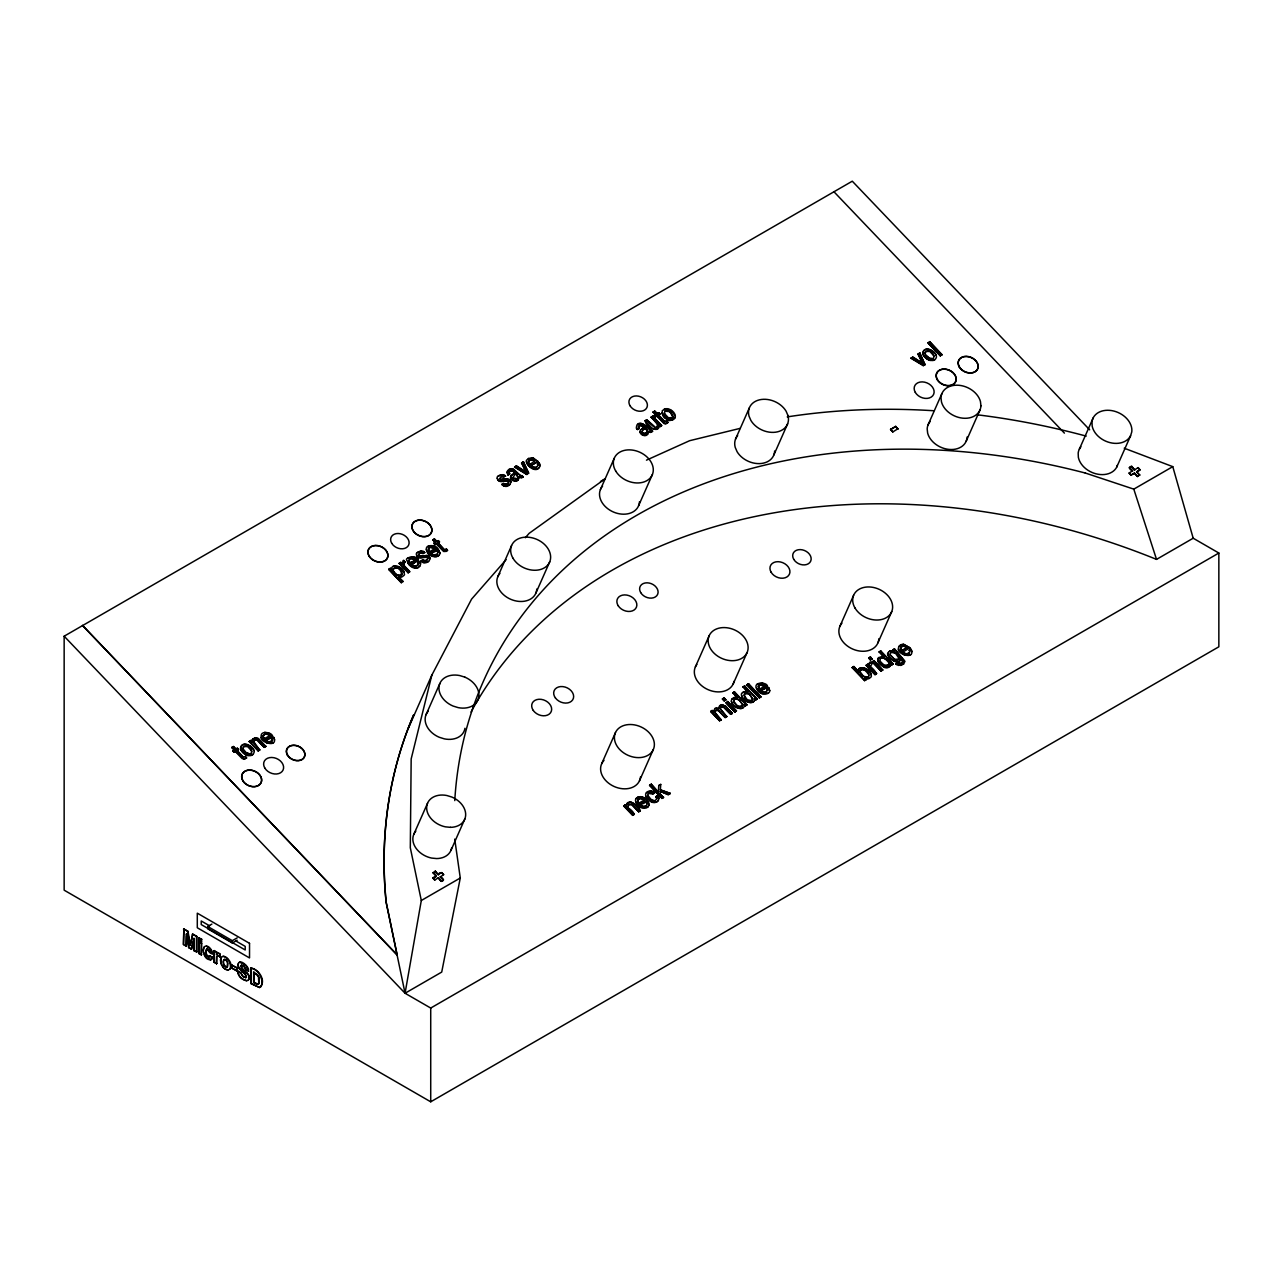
<?xml version="1.0" encoding="UTF-8"?>
<svg xmlns="http://www.w3.org/2000/svg" width="1283" height="1283" viewBox="0 0 1283 1283"><rect width="100%" height="100%" fill="white"/><g stroke="black" fill="none" stroke-linecap="round" stroke-linejoin="round"><path stroke-width="1.5" d="M401.82 574.511C404.065 564.728 385.67 567.118 396.399 574.72C406.053 579.804 400.071 563.862 393.512 568.577M860.412 670.416C864.437 665.765 870.018 677.905 868.88 674.056C868.799 668.876 859.883 669.405 860.556 670.111M509.688 473.956L509.126 472.32L509.688 473.956L508.068 475.127L507.186 471.358L510.81 468.856L513.168 468.824L520.738 475.817L523.272 476.683L521.507 478.046L519.342 477.292L523.272 476.683M508.068 475.127L506.833 472.304M902.687 661.996L900.474 657.73C900.682 668.78 883.698 655.533 888.413 652.325M899.768 660.809C895.935 663.936 887.692 657.73 887.996 653.48M428.201 558.105C425.78 555.363 417.809 561.232 416.558 554.881C417.665 560.19 425.363 555.01 428.201 558.105L425.619 560.992L422.732 560.029L421.177 560.928C422.588 564.873 430.318 560.928 428.105 561.633M508.982 481.702C506.56 478.96 498.574 484.846 497.323 478.479C498.429 483.803 506.127 478.623 508.982 481.702L506.4 484.589L503.497 483.627L501.942 484.525C508.95 491.453 516.247 477.148 504.844 478.96C491.854 481.029 509.896 476.651 511.067 482.055M718.769 708.601C715.625 707.27 713.492 708.649 718.769 708.601L720.485 705.169L719.186 706.42M718.913 708.296L718.801 707.542M858.568 669.838C858.407 665.813 870.58 667.529 871.221 675.034C873.017 679.83 859.786 678.851 869.377 678.499M257.498 974.855L259.407 978.079L258.797 983.452L258.46 976.363L253.665 972.322L253.665 982.457L256.857 984.221L258.829 983.756L257.498 984.35M250.778 740.467L252.142 742.344L250.778 740.467L249.239 741.606L258.14 750.924L259.679 750.026L253.425 742.841L254.499 739.922L257.386 739.938L264.25 747.38L257.242 740.259L254.499 739.922M627.788 806.622L628.991 804.361L631.861 804.361L638.742 811.802L631.733 804.682L628.478 804.73M657.57 425.972L657.313 423.743L651.219 417.087L652.742 416.205L661.643 425.523L660.136 426.63L659.029 425.01L660.136 426.63M658.339 792.156L651.235 784.25L658.339 792.156L658.788 785.549L660.745 784.41L660.344 789.879L670.223 793.391L660.344 789.879M744.332 704.367L745.375 705.907L744.332 704.367C745.407 711.728 731.759 708.408 731.39 701.192C730.572 696.06 744.862 695.45 731.871 699.107M754.532 698.481L755.575 700.021L754.532 698.481C755.799 705.442 741.831 702.811 741.574 695.306C739.233 690.575 756.104 690.11 742.632 692.515M869.152 666.166L869.136 663.616L869.152 666.166L867.677 664.161L869.297 665.845M889.809 666.551L890.466 665.492L887.98 667.625L884.612 667.593L878.31 662.349L877.716 659.35L878.711 657.505L883.859 656.639L878.149 658.211M889.953 666.246C885.045 670.512 877.684 663.247 877.716 659.35M651.235 784.25L649.567 785.437L661.948 798.411L663.471 797.529L660.007 793.904L660.28 791.306L668.347 794.482L670.223 793.391M211.214 959.459C203.372 961.673 200.693 945.459 206.338 946.148C210.171 945.459 215.688 956.525 209.738 952.595L206.996 949.163M203.949 947.271L203.243 950.527M271.996 738.511L272.397 740.467L271.996 738.511L273.68 737.308C278.94 748.807 258.091 741.927 261.267 736.137M418.05 562.403C419.525 566.861 416.334 561.858 419.589 561.521C422.091 564.103 418.835 567.214 419.749 566.364M439.893 552.765C440.566 558.121 429.003 558.217 427.047 551.61C421.305 540.368 450.285 547.36 430.655 553.294C432.563 556.533 438.594 555.427 437.792 552.283L437.423 551.225L438.962 550.343L439.764 553.085L438.962 550.343M539.854 466.258L539.085 462.762C535.829 463.115 539.02 468.119 537.545 463.66M648.925 805.227C647.787 798.154 649.102 806.51 649.07 804.922M769.704 690.206C770.794 695.097 759.119 696.06 756.842 689.051C750.619 678.643 780 683.823 760.466 690.735L765.55 692.644L768.758 687.784L769.559 690.527L768.758 687.784M909.422 650.128C910.353 653.143 908.139 649.006 910.962 649.23C916.222 660.729 895.358 653.849 898.549 648.059M260.722 986.964C264.539 981.19 259.374 969.579 250.907 968.088L250.907 983.516L259.599 987.525C266.928 981.575 258.845 968.841 250.907 968.088M416.558 554.881C414.201 551.273 427.736 549.124 423.117 553.695L420.712 552.893L424.881 552.428M497.323 478.479C494.965 474.87 508.517 472.721 503.882 477.292L501.477 476.506L505.646 476.041M220.596 960.438C221.237 949.965 234.933 962.491 230.01 969.034C224.91 973.476 218.19 961.256 221.317 957.326M230.01 969.034C232.079 965.201 227.556 956.204 222.969 956.252M407.048 560.655C402.044 555.731 430.847 554.978 411.298 564.472L415.548 566.525L418.434 564.36M539.774 466.659C535.508 475.351 522.983 461.992 527.088 459.747M538.668 468.183C534.706 471.502 526.094 465.44 526.623 460.918M246.047 977.454C246.304 971.712 235.719 970.108 238.413 963.357C241.188 957.15 254.226 973.46 245.743 969.804L244.235 966.676L241.332 965.377M245.871 977.582L242.631 976.09L240.931 972.722L237.9 971.391L240.562 972.931L243.513 977.197L246.416 977.229C246.256 971.889 236.409 968.793 238.413 963.357M430.302 558.442L426.918 555.411L420.295 556.437L418.819 554.898L420.423 556.116L428.217 555.539L430.302 558.442L428.779 561.393M240.579 748.23C242.519 738.511 256.039 748.342 254.034 752.544C251.933 759.857 239.279 752.784 240.659 747.283M674.377 418.675C677.584 415.435 669.582 423.855 666.535 419.06C661.435 417.825 662.124 409.181 662.461 410.688M922.83 353.114C924.963 343.058 939.733 353.883 935.788 358.566C933.671 363.714 921.483 357.765 922.894 352.167M211.374 959.331L212.561 956.99C208.76 956.829 202.89 955.995 206.996 949.035M210.107 955.578C207.686 959.379 204.655 951.361 206.707 949.276L208.969 949.773L210.107 952.387L212.481 953.75M241.236 965.49C241.316 970.878 252.35 973.284 248.501 979.715C251.308 972.979 241.012 971.183 240.867 965.698L243.417 965.634L245.582 968.649M675.211 417.408C676.349 411.266 666.342 405.845 662.926 410.271M225.984 959.973L227.652 963.052L227.171 966.901C223.723 967.959 222.184 961.961 223.803 959.652L226.353 959.748L223.803 959.652M226.417 967.222L227.524 966.692C224.124 968.007 221.831 960.566 224.91 959.107M227.652 963.052L227.652 966.019M216.683 956.541L216.538 963.677L216.683 956.541L218.174 955.691L219.97 956.637L217.469 955.771M510.49 477.436C509.976 476.827 515.221 484.172 518.3 479.666C516.247 482.745 510.345 480.692 510.634 477.116M639.88 431.842C639.367 431.248 644.611 438.594 647.69 434.071C645.638 437.166 639.736 435.113 640.025 431.537M263.32 735.624L263.095 736.506L263.544 735.111C267.922 731.599 274.466 737.452 264.314 739.008L263.223 736.185M409.229 559.821L409.085 560.142M428.682 548.45L429.693 547.328C435.482 546.013 437.246 550.215 429.58 552.043L428.586 548.643M528.5 461.96L528.724 461.078M637.795 800.047L637.571 800.929L638.02 799.534C642.398 796.021 648.957 801.875 638.79 803.431L637.715 800.624M758.157 686.966L758.606 685.587L759.376 689.484C767.17 687.688 765.245 683.47 759.488 684.769L758.478 685.892M758.381 686.084L759.376 689.484M900.602 647.546L901.596 650.93L907.081 647.53L902.927 645.83L900.377 648.428L900.826 647.033M212.128 958.593L212.561 956.99M1089.668 429.805L852.281 181.192L64.15 636.208L64.15 890.177L430.719 1101.808L1218.85 646.792L1218.85 553.037L430.719 1008.053L405.059 993.25L421.305 900.506L410.303 847.726L411.169 758.943L431.826 675.163L471.583 599.129L506.111 559.661M251.997 741.125L252.318 739.826L252.142 742.344M638.742 811.802C644.707 808.45 624.997 795.412 626.633 806.782L625.27 804.89L626.633 806.782M519.487 476.971L518.172 479.97M454.727 839.114L460.276 878.005L441.721 972.081L405.059 993.25L64.15 636.208M638.934 428.682L638.517 426.742L638.934 428.682L637.459 429.532L636.432 428.073C636.368 418.242 647.562 426.181 652.662 431.104L651.042 432.146L648.877 431.393L647.562 434.392M190.365 944.978L192.707 934.056L196.844 936.446L196.844 951.89L193.733 950.511L194.102 938.274M190.75 943.165L192.707 934.056M186.58 933.928L188.617 947.56L191.375 949.147L193.733 938.482M191.375 949.147L193.316 941.818M391.507 570.085L390.305 568.369L391.507 570.085C390.24 562.579 404.562 566.188 404.225 573.581C406.663 576.869 393.4 577.703 402.525 576.644M725.184 717.566L718.32 710.108L716.491 709.675L714.791 710.99L718.191 710.429L725.184 717.566L726.723 716.668L720.148 708.713L721.206 706.773L722.987 706.516L730.749 714.342L723.756 707.206L720.501 707.446M659.029 425.01C660.264 435.835 640.794 423.727 646.616 419.733C665.412 435.226 652.261 426.95 646.616 419.733M713.38 711.969L712.129 710.654L713.38 711.969L714.952 708.36M719.603 720.773L710.718 711.456L719.603 720.773L721.142 719.891L714.823 713.011L714.936 710.67M890.338 665.813L890.627 663.471L891.797 664.69L890.627 663.471M393.015 569.636L393.32 568.754M868.495 676.526C868.88 678.755 857.894 676.333 860.219 670.592M890.049 654.057L890.338 653.175M752.64 699.796C743.915 680.006 739.794 706.725 752.447 699.973M888.734 664.786C891.204 661.403 881.357 655.469 880.571 658.548M898.87 658.981C900.153 655.164 893.738 649.727 890.546 652.999M403.407 564.103L403.696 563.253L404.257 566.172L409.646 571.881L408.106 572.779L399.205 563.462L400.761 562.339L402.237 564.328L400.761 562.339M733.619 700.839L733.748 700.534M880.218 659.045C878.085 661.162 885.446 669.453 888.878 664.482L888.397 665.268M1080.879 446.821A20.736 15.604 23.9 0 0 1078.185 453.011L1078.345 457.261A20.736 15.604 23.9 0 0 1096.083 473.828A20.736 15.604 23.9 0 0 1116.771 467.012L1117.285 465.296M1130.58 435.787L1131.782 431.874A20.736 15.604 23.9 0 0 1113.869 411.057A20.736 15.604 23.9 0 0 1091.993 421.786L1092.17 426.036A20.736 15.604 23.9 0 0 1109.907 442.603A20.736 15.604 23.9 0 0 1130.58 435.787L1116.771 467.012M251.644 752.784C251.147 738.19 232.544 750.443 250.073 753.987L251.42 752.977M672.966 417.36C664.626 397.794 659.382 423.246 672.597 417.841M868.719 676.349L869.04 675.451M924.963 352.793C933.703 343.154 939.124 369.247 925.508 354.91L925.091 352.472L925.284 353.851M892.792 649.904L894.075 651.251L892.792 649.904L894.331 648.781L904.723 660.905L903.649 663.969L900.81 665.444L895.999 664.161L897.699 662.958C902.831 663.247 902.494 663.985 897.555 663.263L895.999 664.161M658.243 800.8C657.441 801.763 660.504 798.17 657.538 795.749L655.998 796.647L656.832 798.78L655.004 800.833C647.899 802.035 644.323 789.157 653.031 793.712L654.571 792.83C652.598 788.468 644.836 793.151 646.568 792.557M646.119 792.974C643.36 796.647 652.502 806.365 657.826 801.089M261.219 735.464C261.363 728.439 283.046 735.528 265.389 740.259L269.638 742.312L272.525 740.163M648.172 801.747L646.632 802.629L647.017 803.671C647.979 806.494 642.254 808.114 639.88 804.682C658.949 799.405 632.487 791.868 635.807 801.923C637.106 807.665 646.76 810.76 648.845 805.628M898.485 647.386L900.441 644.836L903.457 644.114L909.888 647.787L903.328 644.419L898.966 646.215M646.007 433.157L647.001 432.339L643.28 433.622L642.093 432.355L642.462 430.671M235.366 751.485L242.086 758.526L244.476 759.295L235.511 751.164L234.067 752.223L232.913 751.02L234.212 750.266L231.902 747.396L233.426 746.514L235.88 749.08L233.426 746.514M232.913 751.02L234.356 749.962L231.902 747.396M234.067 752.223L235.511 751.164M235.735 749.4C237.179 746.786 240.29 750.042 236.89 750.603L243.417 757.371L245.438 756.521L246.48 758.077L245.438 756.521M236.89 750.603L238.606 749.368M241.14 746.129C244.187 741.782 252.655 746.594 253.938 750.587M240.771 749.256L240.723 747.925M241.22 750.314L240.915 748.935M243.401 746.53L247.603 746.594L251.965 751.245M242.728 748.566L246.288 752.736L250.073 753.987M241.942 751.421L241.364 749.994M242.936 752.576L242.086 751.1M244.075 753.634L243.08 752.255M243.417 757.371L237.034 750.282M245.213 754.5L244.203 753.329M265.773 746.498L257.995 738.222L255.141 737.805L252.831 739.04L255.718 738.046L258.476 738.944L265.773 746.498L264.25 747.38M246.4 755.142L245.358 754.179M253.296 742.199L253.457 741.285L259.679 750.026M247.587 755.575L252.927 754.42M261.331 737.5L267.008 743.017L273.263 742.729M264.587 732.336L269.254 733.427L272.461 736.169M263.159 737.116L264.314 739.008M263.4 735.432L264.426 734.309M258.14 750.924L259.808 749.721M264.282 734.614L265.645 733.908M265.517 734.213L267.089 733.988M265.389 740.259L272.605 735.865M269.671 735.913L268.516 734.534M266.607 741.333L265.533 739.954M267.794 741.975L272.012 741.221M273.68 737.308L274.626 739.746M398.388 576.644L403.022 581.504L401.354 582.707L388.749 569.508L390.305 568.369M391.395 569.01L391.636 569.78M393.095 566.332L398.484 566.749L404.161 572.25M393.031 570.293L393.159 569.331M393.223 571.015L393.175 569.989M393.576 571.769L393.368 570.71M396.399 574.72L393.721 571.448M403.76 560.27C403.487 559.757 404.626 564.536 405.22 561.794M397.217 575.201L396.543 574.399M398.051 575.554L401.964 574.207M403.455 564.696L403.536 563.782M403.744 565.386L403.584 564.376M404.257 566.172L403.872 565.065M408.202 557.752L413.591 556.966L418.386 560.382M407.689 562.788C409.277 565.514 415.291 569.267 418.434 567.439C414.024 569.78 408.379 565.819 407.369 561.393M409.069 561.329L410.223 563.221L409.149 560.398M410.352 562.9L415.724 559.821L412.998 558.201L410.335 558.506L415.58 560.126L410.223 563.221M401.354 582.707L388.893 569.187M403.022 581.504L398.259 576.965M411.298 564.472L418.515 560.062M408.106 572.779L409.79 571.577L404.402 565.851M417.36 552.636L421.016 551.113L424.737 552.748M412.517 565.53L411.442 564.151M418.819 554.208L418.691 555.218M413.703 566.172L417.937 565.434M417.921 562.724L419.589 561.521M420.535 563.943L420.086 562.355M421.177 560.928L422.877 559.725L424.737 560.703L427.624 559.869M426.405 549.477C426.87 553.903 435.659 559.244 439.107 555.186M427.56 546.574L432.948 545.788L437.744 549.204M421.947 561.649L421.305 560.623M422.732 562.195L422.075 561.329M428.362 549.525L429.58 552.043M436.316 543.912L443.774 551.514L446.308 551.353L443.18 550.632L436.461 543.591L435.017 544.65L433.879 543.447L435.178 542.693L432.852 539.822L434.376 538.94L436.829 541.506L434.376 538.94M429.693 547.328L434.937 548.948M423.55 562.563L427.031 562.403M433.879 543.447L435.306 542.388L432.852 539.822M430.655 553.294L437.888 548.883M435.017 544.65L436.461 543.591M431.874 554.352L430.799 552.973M436.685 541.827C438.144 539.213 441.24 542.468 437.84 543.03L444.383 549.798L446.388 548.948L447.446 550.503L446.388 548.948M437.84 543.03L439.572 541.795M433.061 554.994L437.295 554.256M437.792 552.283L437.423 551.225M444.383 549.798L437.984 542.709M498.125 476.234L501.781 474.71L505.502 476.346M507.619 470.749C512.591 463.821 518.075 477.324 522.197 475.56M501.942 484.525L503.642 483.322L505.502 484.3L508.389 483.466M502.711 485.247L502.086 484.22M509.527 471.631C510.297 469.482 516.408 472.128 513.601 473.491C516.744 470.669 509.367 469.017 508.998 472.641M503.513 485.792L502.856 484.926M504.315 486.161L510.185 484.397M514.563 467.092L516.424 465.777L526.078 472.176L516.279 466.098L514.563 467.092L526.832 474.469L528.644 473.186L523.432 461.736L521.572 463.051L526.078 472.176M512.655 474.453L510.907 476.201L513.601 473.491M512.703 477.934C521.074 478.751 516.327 480.852 512.703 477.934L514.916 474.518M515.958 473.363L517.931 477.212L515.958 473.363L514.772 474.838M521.572 463.051L523.432 461.736M407.721 729.658L431.826 675.163M537.866 461.623L533.215 457.903L528.42 458.673L533.087 458.207L537.866 461.623L530.793 465.713L532.012 466.787L535.877 467.637L537.93 465.601M529.831 459.763C534.819 461.303 536.968 460.26 529.831 459.763L528.804 460.886M528.788 463.195L529.719 464.462L528.708 462.249M526.832 474.469L514.691 466.771M530.793 465.713L538.01 461.319M528.644 473.186L523.288 462.056M532.012 466.787L530.937 465.408M533.199 467.429L536.679 467.301M426.036 714.727L439.844 683.502M537.417 463.965L539.085 462.762M540.031 465.2L539.582 463.596M497.74 576.821L511.564 545.596M413.703 834.511L427.528 803.286M535.909 593.035L549.733 561.81M600.412 489.561L614.22 458.336M436.076 876.016C426.79 867.581 442.443 877.187 432.74 877.941L434.761 880.058L438.241 877.829L441.192 881.357L438.241 877.829M397.185 955.001L82.545 625.462L397.185 955.001L386.199 902.206A629.328 473.491 23.9 0 1 413.607 715.032M438.273 874.749L435.306 871.205L438.273 874.749C440.518 868.848 446.564 878.149 441.593 872.825M432.74 877.941L436.22 875.696M434.761 880.058L432.884 877.636M637.635 424.593C643.232 419.894 647.755 430.318 652.518 431.409L650.208 432.483L648.877 431.393M636.432 428.073L637.459 429.532M450.991 850.308L464.799 819.083M643.777 427.159C643.248 423.117 633.626 425.01 643.761 426.726M443.373 880.106C434.151 872.28 448.521 880.282 441.192 881.357M640.73 430.062L642.19 428.554L641.5 429.147M643.89 426.405L643.473 427.64L643.906 426.854M642.045 431.649L642.093 432.355M642.558 433.077L642.222 432.05M644.162 429.244L645.349 427.784L647.322 431.633L647.434 430.286M643.28 433.622L642.703 432.756M657.185 413.639L658.772 412.725L659.927 413.928L658.339 414.842L664.434 421.225L666.743 421.081L667.93 422.332C662.541 427.913 659.815 412.885 655.388 416.783L654.234 415.58L655.533 414.826L653.207 411.955L654.731 411.073L657.185 413.639L654.731 411.073M657.602 424.416L651.219 417.087M644.114 433.879L644.98 433.83M647.29 430.607L646.937 429.452M651.09 417.392L652.742 416.205M654.234 415.58L655.661 414.521L653.207 411.955M655.388 416.783L656.816 415.724M657.04 413.96L658.772 412.725M652.389 428.634L645.092 420.616M666.743 421.081L664.738 421.931L658.339 414.842M658.195 415.163L659.927 413.928M653.705 429.324L658.195 428.217M661.9 412.789C662.541 416.51 669.485 421.802 673.367 419.621M664.995 408.844L670.672 410.207L675.435 416.157M664.722 411.089L669.742 411.651L673.286 416.462M664.033 413.126L668.427 417.793L672.741 417.536M659.093 426.213L658.885 425.331M667.93 422.332L665.781 423.855L664.257 423.326M638.597 505.71L652.422 474.485M833.95 191.76L1064.409 433.125M735.528 439.107L749.352 407.882M601.663 763.77L615.487 732.545M773.825 455.016L787.65 423.791M634.155 814.448C617.877 800.351 638.87 813.438 632.615 815.346L623.714 806.029L625.27 804.89M626.81 804.265L627.323 803.463M627.179 803.767L628.205 802.789M628.061 803.094L629.616 802.244M639.479 780.802L653.304 749.577A20.736 15.604 23.9 0 0 630.546 724.51A20.736 15.604 23.9 0 0 619.32 749.096A20.736 15.604 23.9 0 0 653.304 749.577M629.488 802.549L630.338 802.148M630.21 802.468L631.076 802.196M630.947 802.516L631.797 802.372M640.265 810.936L632.471 802.645M636.176 798.716L636.769 797.978M636.641 798.283L637.651 797.336M695.418 666.823L709.226 635.598M635.807 801.923L641.484 807.44L647.755 807.151M637.507 797.641L639.078 796.759M637.651 801.538L638.79 803.431M637.892 799.854L638.902 798.732M638.934 797.08L640.666 796.615M632.615 815.346L634.299 814.144M638.774 799.036L640.137 798.331M639.992 798.635L641.564 798.427M640.522 796.919L642.302 796.871M639.88 804.682L647.097 800.287M644.21 799.918L642.991 798.956M646.953 800.592L643.874 797.545M641.083 805.756L640.009 804.377M647.546 791.627L650.898 791.258L654.571 792.83M645.83 796.166L651.507 801.667L656.928 801.939M642.27 806.398L645.75 806.269M648.3 793.407L652.903 794.033L654.442 793.135M647.674 795.428L651.315 799.63L655.004 800.833M647.017 803.671L646.632 802.629M658.788 785.549L660.745 784.41M656.832 798.78L655.998 796.647M655.87 796.951L657.538 795.749M660.28 791.306L668.202 794.802L670.095 793.712M658.869 798.299L658.179 796.631M660.007 793.904L663.471 797.529M661.948 798.411L663.616 797.208M713.332 710.878L713.524 711.648M714.583 711.937L721.142 719.891M725.873 699.716L724.205 700.919L722.425 699.043L724.093 697.84L725.745 700.021L724.093 697.84M720.148 708.713L726.723 716.668M732.288 713.46L725.761 706.163L721.832 704.656L725.617 706.468L732.288 713.46L730.749 714.342M724.205 700.919L722.554 698.738M733.202 683.903L747.027 652.678A20.736 15.604 23.9 0 0 724.318 627.579A20.736 15.604 23.9 0 0 713.027 652.133A20.736 15.604 23.9 0 0 747.027 652.678M725.921 702.683L734.822 712.001L725.921 702.683L727.573 701.496L736.474 710.814L734.822 712.001M727.573 701.496L736.33 711.119M737.436 697.856L732.962 692.724L734.485 691.842L746.866 704.816L745.375 705.907M732.834 693.028L734.485 691.842M731.39 701.192C732.064 704.816 738.864 710.076 742.697 708.088M733.796 702.25L737.901 706.099L742.103 706.179L739.441 706.949L736.939 705.939L733.748 701.208M735.464 698.77L739.249 700.053L742.6 704.463L738.559 699.251L735.464 698.77L733.796 700.261M747.62 691.97L743.162 686.838L744.685 685.956L757.066 698.914L755.575 700.021M743.017 687.143L744.685 685.956M741.574 695.306C742.232 699.267 750.042 704.832 753.73 701.56M746.914 684.914L748.582 683.711L760.835 696.974L759.295 697.872L746.914 684.914L748.582 683.711M743.819 694.953L747.267 699.748L751.79 700.678M744.477 693.574L749.448 694.167L752.945 698.93M744.397 705.49L744.204 704.672M757.355 684.015L762.744 683.23L767.539 686.646M756.393 687.961L762.07 693.478L768.341 693.205M759.488 684.769L764.732 686.389M760.466 690.735L767.683 686.325M761.669 691.794L760.594 690.414M759.295 697.872L760.963 696.669M764.652 686.277L759.52 689.163M762.856 692.435L766.336 692.307M911.01 358.294L912.871 356.979L922.525 363.362L912.726 357.283L911.01 358.294L923.279 365.655L924.947 364.693L919.879 352.937L918.019 354.236L922.525 363.362M767.603 690.623L767.218 688.666M918.019 354.236L919.879 352.937M923.375 351.013C926.422 346.667 934.906 351.462 936.173 355.455M923.006 354.124L922.958 352.793M927.962 342.85L940.327 355.824L927.962 342.85L929.63 341.647L942.011 354.621L940.327 355.824M897.94 428.747L892.824 431.938L890.53 429.548L895.646 426.357L897.811 429.067L895.646 426.357M923.471 355.199L923.151 353.819M929.63 341.647L941.866 354.926M925.652 351.414L929.838 351.478L934.2 356.129M924.193 356.305L923.6 354.878M925.508 354.91L929.357 358.101L932.982 358.566M925.171 357.444L924.321 355.984M892.824 431.938L890.675 429.228M926.31 358.518L925.316 357.139M923.279 365.655L925.091 364.388M927.465 359.368L926.438 358.214M928.635 360.026L927.593 359.064M929.822 360.459L934.297 359.946M928.058 424.881L941.866 393.656M839.756 626.633L853.564 595.408M864.934 678.354L866.073 679.541L864.566 680.648L852.185 667.689L853.853 666.486L858.391 671.715L853.853 666.486M859.225 668.78C862.898 665.524 870.564 671.121 871.221 675.034M859.915 671.474L863.427 676.237L867.821 677.248M872.167 658.821L870.483 660.023L868.703 658.147L870.371 656.944L872.023 659.125L870.371 656.944M866.137 665.284L875.022 674.601L866.137 665.284L867.677 664.161M966.243 441.063L980.052 409.838M877.941 642.799L891.749 611.574M870.676 662.092C866.683 662.477 875.439 664.402 870.548 662.413M870.483 660.023L868.832 657.842M872.199 661.787L881.1 671.105L872.199 661.787L873.867 660.601L882.752 669.918L881.1 671.105M876.562 673.719C859.145 657.137 880.651 673.238 875.022 674.601M864.566 680.648L866.073 679.541M873.867 660.601L882.624 670.223M883.714 656.96L879.256 651.828L880.78 650.946L893.144 663.904L891.653 665.011M879.112 652.133L880.78 650.946M880.074 661.354L884.195 665.203L888.526 664.963M881.613 658.195L882.447 657.762M882.303 658.067L883.201 657.794M883.057 658.115L884.003 658.003M888.846 662.541L884.837 658.355M894.219 650.946L889.6 651.331L894.075 651.251M891.204 652.293L895.566 653.32L899.03 658.436M899.014 658.676L897.378 660.136L895.133 660.007L890.402 655.1L894.443 659.35L898.677 659.141M894.331 648.781L904.82 661.884M898.597 649.423L904.29 654.939L910.545 654.651M900.441 649.038L901.596 650.93M900.682 647.354L901.708 646.231M901.564 646.536L902.927 645.83M902.799 646.135L904.371 645.91M898.533 659.462L899.175 658.115M896.705 664.722L896.127 663.856M902.671 652.181L906.151 653.849L909.439 652.839L908.54 653.769L906.023 654.17L902.671 652.181L909.888 647.787M900.474 657.73L902.815 661.114M906.953 647.835L905.798 646.456M898.26 665.428L903.649 663.969M909.278 650.433L910.962 649.23M911.908 651.668L911.459 650.08M1079.372 449.114L1093.196 417.873M1129.473 467.589C1138.711 475.432 1124.309 467.413 1131.654 466.322L1134.605 469.883L1131.654 466.322M1129.088 473.074L1131.109 475.191L1129.088 473.074L1132.552 470.829M1134.445 473.267L1137.524 476.49L1134.445 473.267L1131.109 475.191M1138.069 467.637L1139.962 470.075L1136.626 472L1139.705 475.223L1136.77 471.679L1140.09 469.77L1138.069 467.637L1134.605 469.883M263.175 735.929L263.544 735.111M637.667 800.351L638.02 799.534M517.482 478.222L518.075 476.891M646.873 432.644L647.466 431.313M868.992 663.92L869.457 662.894M909.294 653.143L909.807 651.171M510.57 476.811L511.035 475.897M639.96 431.232L640.425 430.302M638.389 427.063L638.918 426.052M216.538 963.677L213.972 962.186L213.972 950.767L216.538 952.243L216.538 954.488L218.046 953.141L219.97 953.638L219.97 956.637M216.538 954.488L217.019 953.734M252.19 740.147L252.831 739.04M403.568 563.558L404.033 562.74M742.103 706.179L742.745 704.159M248.87 979.506C246.994 983.211 237.243 977.293 237.9 971.391M657.505 426.181L656.511 427.335M525.308 537.737L529.141 533.343L605.127 478.816L600.492 481.494M902.045 663.022L902.623 662.22M645.349 427.784L642.799 430.43M409.309 559.629L410.335 558.506M643.617 427.335L642.045 428.875M403.119 560.543L402.237 564.328M872.135 663.616L870.371 666.519M419.044 553.855L420.856 552.588M446.308 551.353L447.575 550.199M246.625 757.772L244.476 759.295M888.814 651.924L889.744 651.01M527.554 459.314L528.564 458.368M418.434 567.439L419.316 566.621M210.845 959.684L211.743 959.123L210.22 959.844M529.719 464.462L535.123 460.934M653.079 412.26L654.603 411.394M432.724 540.127L434.247 539.261M644.964 420.92L646.488 420.054M436.829 541.506L438.417 540.592M388.749 569.508L390.16 568.69M399.205 563.462L400.617 562.644M637.587 429.228L639.078 428.362M429.725 551.722L435.001 548.515M437.278 551.546L438.818 550.648M660.264 426.325L661.643 425.523M231.758 747.7L233.281 746.834M235.88 749.08L237.451 748.165M249.239 741.606L250.65 740.788M264.442 738.703L269.799 735.608M940.471 355.503L942.011 354.621M264.394 747.075L265.918 746.193M890.53 429.548L895.518 426.662M186.58 935.932L186.211 946.164L183.469 944.577L183.838 928.94L187.943 931.298L190.012 943.021M183.469 929.149L187.943 931.298M237.147 940.231L232.319 943.005L207.75 928.828L207.75 926.486L211.903 924.081M192.338 934.265L196.844 936.446M183.469 944.577L183.838 928.94M198.753 937.969L201.688 939.252L201.319 942.107L198.753 940.615L198.753 937.969L201.688 939.252M198.753 940.615L201.688 941.898M188.617 947.56L191.728 948.923M198.753 941.979L201.688 943.246L201.319 954.889L198.753 953.413L198.753 941.979L201.688 943.246M193.733 950.511L196.844 951.89M206.338 946.148L210.348 949.147L212.128 953.975M198.753 953.413L201.688 954.68M206.338 949.5L207.365 948.955M203.323 951.906L206.306 957.439L210.588 959.636M213.972 950.767L216.907 952.034L216.907 954.279M207.75 926.486L232.319 940.68L237.147 937.905M208.568 957.054L209.819 956.364M218.046 953.141L219.601 953.846L219.601 956.845M213.972 962.186L216.907 963.469M220.676 961.833L220.965 960.229M220.917 963.148L221.045 961.609M226.433 960.422L227.187 961.592M221.317 964.415L221.895 965.634M222.601 966.757L223.434 967.735M224.397 968.601L228.342 970.076M231.63 965.153L236.986 967.815L236.617 970.878L231.63 968.007L231.63 965.153L236.986 967.815M239.777 962.218L245.871 965.474L248.389 971.327M231.63 968.007L236.986 970.67M240.867 965.698L241.701 965.153M237.996 972.61L238.269 971.183M238.253 973.781L238.365 972.402M245.743 969.804L248.758 971.119M238.702 974.92L238.622 973.572M239.328 976.01L241.06 977.983M722.425 699.043L723.965 698.16M242.134 978.849L246.609 980.773M253.665 972.322L256.857 974.246M245.502 977.79L246.416 977.229M1129.329 467.894L1131.51 466.643M710.718 711.456L712.257 710.333M432.996 872.777L435.306 871.205M438.401 874.445L441.737 872.52M1131.237 474.87L1134.589 472.946M250.907 983.516L259.599 987.525M253.665 982.457L258.396 984.061M440.294 876.866L443.758 874.637M767.074 688.987L768.613 688.089M1137.524 476.49L1139.849 474.918M441.336 881.052L443.517 879.785M719.747 720.469L721.287 719.587M725.328 717.245L726.868 716.363M730.893 714.038L732.433 713.14M734.951 711.68L736.474 710.814M745.519 705.586L746.866 704.816M755.703 699.7L757.066 698.914M421.305 900.506L460.276 878.005M1085.226 472.994L1133.803 489.144L1172.774 466.643L1193.19 538.219L1218.85 553.037M852.185 667.689L853.708 666.807M868.703 658.147L870.243 657.265M649.567 785.437L651.09 784.571M623.714 806.029L625.126 805.211M901.724 650.625L907.081 647.53M638.934 803.126L644.291 800.031M646.488 802.933L648.027 802.051M875.166 674.297L876.706 673.399M881.229 670.784L882.752 669.918M891.797 664.69L893.144 663.904M638.886 811.498L640.393 810.615M471.021 712.049A590.581 444.351 23.9 0 1 1156.528 559.388L1193.19 538.219M646.456 460.164L689.596 440.711L740.307 428.33M501.621 476.185L499.456 478.816M720.356 705.474L721.832 704.656M643.424 433.317L644.242 433.574M928.764 359.705L929.967 360.154M246.528 754.837L247.731 755.27M1124.245 448.216L1172.774 466.643M904.226 646.231L905.654 646.776M641.436 798.732L642.863 799.277M266.944 734.309L268.372 734.854M883.875 658.323L884.709 658.66M397.345 574.88L398.179 575.233M642.158 797.192L643.729 797.85M503.642 485.471L504.46 485.856M422.877 561.874L423.695 562.259M532.14 466.467L533.327 467.108M761.813 691.489L763 692.13M432.018 554.048L433.205 554.689M412.645 565.226L413.848 565.867M641.227 805.435L642.414 806.077M266.736 741.013L267.922 741.654M209.594 925.813L201.223 920.986L201.223 924.578L245.213 949.981L245.213 946.389L235.847 940.968M209.738 955.787L212.192 957.214M911.155 357.973L923.423 365.35M664.129 423.647L656.671 416.045M658.628 413.046L659.783 414.249M666.615 421.385L667.801 422.636M880.635 651.267L893.016 664.225M654.362 415.275L655.517 416.478M879.256 651.828L883.859 656.639M652.614 416.51L661.499 425.828M645.205 428.089L646.808 429.773M864.806 678.659L865.945 679.862M852.329 667.368L864.71 680.343M748.454 684.015L760.835 696.974M747.043 684.593L759.424 697.551M744.541 686.277L756.922 699.235M743.162 686.838L747.764 691.649M734.357 692.162L746.722 705.121M732.962 692.724L737.565 697.551M522.053 475.865L523.127 476.987M438.273 540.913L439.428 542.116M434.007 543.142L435.162 544.345M649.711 785.132L662.092 798.09M403.632 560.575L405.075 562.098M399.35 563.141L408.251 572.459M623.859 805.708L632.76 815.026M249.367 741.285L258.268 750.603M237.323 748.47L238.478 749.689M233.057 750.715L234.212 751.918M657.409 796.069L658.051 796.951M910.818 649.551L911.315 650.385M538.94 463.083L539.437 463.917M419.461 561.842L419.942 562.676M918.147 353.932L922.653 363.057M521.7 462.73L526.206 471.855M919.735 353.242L924.947 364.693M628.061 806.959L628.205 807.937M1133.803 489.144L1156.528 559.388M890.194 654.394L890.258 655.421M405.059 993.25L386.119 902.366A629.328 473.491 23.9 0 1 413.671 714.888M186.933 935.852L188.986 947.335M187.575 931.522L189.996 945.186M252.142 740.804L252.286 742.039M858.471 670.4L858.391 671.715M430.719 1008.053L430.719 1101.808M254.018 972.113L254.018 982.249M251.276 967.879L251.276 983.307M236.617 968.024L236.617 970.878M232.319 940.68L232.319 943.005M231.998 964.944L231.998 967.783M214.341 950.543L214.341 961.977M201.319 939.461L201.319 942.107M201.319 943.454L201.319 954.889M199.122 937.761L199.122 940.407M199.122 941.77L199.122 953.189M196.475 936.654L196.475 952.098M194.102 940.279L194.102 950.302M186.211 934.136L186.211 946.164M967.109 437.038A20.736 15.604 23.9 0 1 948.987 449.419A20.736 15.604 23.9 0 1 927.657 433.189L927.176 428.907A20.736 15.604 23.9 0 1 930.223 421.433M639.479 501.701A20.736 15.604 23.9 0 1 613.611 512.093A20.736 15.604 23.9 0 1 602.577 486.097M454.775 800.608A590.549 444.319 23.9 0 1 1085.21 473.01M451.696 847.726A20.239 15.236 23.9 0 1 436.669 858.568L431.601 858.07A20.239 15.236 23.9 0 1 415.836 831.143M536.791 589.025A20.736 15.604 23.9 0 1 510.891 599.369A20.736 15.604 23.9 0 1 499.921 573.373M464.959 728.263A20.736 15.604 23.9 0 1 444.351 738.864L439.219 737.26A20.736 15.604 23.9 0 1 428.201 711.263M774.659 450.991A20.736 15.604 23.9 0 1 759.295 463.612A20.736 15.604 23.9 0 1 737.084 451.712L735.239 447.43A20.736 15.604 23.9 0 1 737.661 435.627M787.233 416.895A629.328 473.491 23.9 0 1 933.671 410.736M977.518 414.826A629.328 473.491 23.9 0 1 1086.204 436.108M878.823 638.79A20.736 15.604 23.9 0 1 852.938 649.166A20.736 15.604 23.9 0 1 841.937 623.169M640.506 776.84A20.736 15.604 23.9 0 1 614.092 786.479A20.736 15.604 23.9 0 1 603.988 760.386M734.052 681.305A20.736 15.604 23.9 0 1 707.783 689.532A20.736 15.604 23.9 0 1 696.829 664.482M657.698 425.651L657.377 426.501L657.698 425.651M902.831 661.675L902.478 662.525L902.831 661.675M428.811 548.146L428.458 548.964L428.811 548.146M528.949 460.565L528.58 461.383L528.949 460.565M450.493 827.343L445.409 826.845A20.239 15.236 23.9 0 1 426.662 807.215A20.239 15.236 23.9 0 1 446.901 795.524L451.937 797.08A20.239 15.236 23.9 0 1 465.665 815.154A20.239 15.236 23.9 0 1 450.493 827.343M464.847 677.135L459.699 675.548A20.736 15.604 23.9 0 0 439.235 685.459A20.736 15.604 23.9 0 0 453.027 706.035L458.175 707.623A20.736 15.604 23.9 0 0 478.639 697.711A20.736 15.604 23.9 0 0 464.847 677.135M249.527 943.326L197.293 913.175L197.293 927.769L249.527 957.936L249.527 943.326M787.938 415.467L786.094 411.185A20.736 15.604 23.9 0 0 761.38 399.478A20.736 15.604 23.9 0 0 749.047 416.205L750.908 420.471A20.736 15.604 23.9 0 0 775.606 432.195A20.736 15.604 23.9 0 0 787.938 415.467M980.934 405.813L980.453 401.531A20.736 15.604 23.9 0 0 959.107 385.301A20.736 15.604 23.9 0 0 940.984 397.682L941.481 401.964A20.736 15.604 23.9 0 0 962.811 418.178A20.736 15.604 23.9 0 0 980.934 405.813M640.666 592.554A9.606 7.233 23.9 0 0 656.688 595.825A9.606 7.233 23.9 0 0 649.198 583.043A9.606 7.233 23.9 0 0 640.666 592.554M915.308 392.406A10.36 7.794 23.9 0 0 932.597 395.934A10.36 7.794 23.9 0 0 924.53 382.142A10.36 7.794 23.9 0 0 915.308 392.406M629.969 405.669A9.606 7.233 23.9 0 0 645.99 408.94A9.606 7.233 23.9 0 0 638.501 396.158A9.606 7.233 23.9 0 0 629.969 405.669M414.345 532.477A10.36 7.794 23.9 0 0 431.329 532.718A10.36 7.794 23.9 0 0 420.022 520.032A10.36 7.794 23.9 0 0 414.409 532.317A10.36 7.794 23.9 0 0 431.393 532.557A10.36 7.794 23.9 0 0 419.958 520.176A10.36 7.794 23.9 0 0 414.345 532.477M242.792 780.689A10.36 7.794 23.9 0 0 260.08 784.218A10.36 7.794 23.9 0 0 252.013 770.425A10.36 7.794 23.9 0 0 242.792 780.689A10.36 7.794 23.9 0 0 260.144 784.057A10.36 7.794 23.9 0 0 252.077 770.265A10.36 7.794 23.9 0 0 242.856 780.529M615.648 470.925A20.736 15.604 23.9 0 0 650.24 477.95A20.736 15.604 23.9 0 0 634.075 450.365A20.736 15.604 23.9 0 0 615.648 470.925M512.959 558.185A20.736 15.604 23.9 0 0 547.552 565.274A20.736 15.604 23.9 0 0 531.435 537.657A20.736 15.604 23.9 0 0 512.959 558.185M264.779 767.988A10.36 7.794 23.9 0 0 282.084 771.516A10.36 7.794 23.9 0 0 274.001 757.724A10.36 7.794 23.9 0 0 264.779 767.988M391.684 543.238A9.606 7.233 23.9 0 0 407.705 546.51A9.606 7.233 23.9 0 0 400.232 533.728A9.606 7.233 23.9 0 0 391.684 543.238M287.424 755.126A9.606 7.233 23.9 0 0 303.446 758.397A9.606 7.233 23.9 0 0 295.972 745.615A9.606 7.233 23.9 0 0 287.424 755.126M287.488 754.965A9.606 7.233 23.9 0 0 303.51 758.237A9.606 7.233 23.9 0 0 296.036 745.455A9.606 7.233 23.9 0 0 287.488 754.965M369.328 556.549A10.36 7.794 23.9 0 0 386.632 559.276A10.36 7.794 23.9 0 0 377.699 545.724A10.36 7.794 23.9 0 0 369.328 556.549M555.411 697.952A10.36 7.794 23.9 0 0 572.667 699.876A10.36 7.794 23.9 0 0 562.9 686.613A10.36 7.794 23.9 0 0 555.411 697.952M793.744 559.34A9.606 7.233 23.9 0 0 809.765 562.596A9.606 7.233 23.9 0 0 802.292 549.83A9.606 7.233 23.9 0 0 793.744 559.34M369.392 556.389A10.36 7.794 23.9 0 0 386.696 559.131A10.36 7.794 23.9 0 0 377.779 545.58A10.36 7.794 23.9 0 0 369.392 556.389M854.991 607.998A20.736 15.604 23.9 0 0 889.568 615.038A20.736 15.604 23.9 0 0 873.434 587.454A20.736 15.604 23.9 0 0 854.991 607.998M937.296 379.72A10.36 7.794 23.9 0 0 954.6 383.248A10.36 7.794 23.9 0 0 946.517 369.44A10.36 7.794 23.9 0 0 937.296 379.72M937.376 379.56A10.36 7.794 23.9 0 0 954.664 383.088A10.36 7.794 23.9 0 0 946.597 369.296A10.36 7.794 23.9 0 0 937.376 379.56M959.363 366.858A10.36 7.794 23.9 0 0 976.668 370.386A10.36 7.794 23.9 0 0 968.585 356.594A10.36 7.794 23.9 0 0 959.363 366.858M771.099 572.202A10.36 7.794 23.9 0 0 788.404 575.73A10.36 7.794 23.9 0 0 780.321 561.938A10.36 7.794 23.9 0 0 771.099 572.202M959.299 367.018A10.36 7.794 23.9 0 0 976.588 370.546A10.36 7.794 23.9 0 0 968.521 356.754A10.36 7.794 23.9 0 0 959.299 367.018M618.198 605.736A10.36 7.794 23.9 0 0 635.518 608.719A10.36 7.794 23.9 0 0 626.842 595.087A10.36 7.794 23.9 0 0 618.198 605.736M533.279 710.461A10.36 7.794 23.9 0 0 550.567 712.739A10.36 7.794 23.9 0 0 541.153 699.347A10.36 7.794 23.9 0 0 533.279 710.461"/></g></svg>
